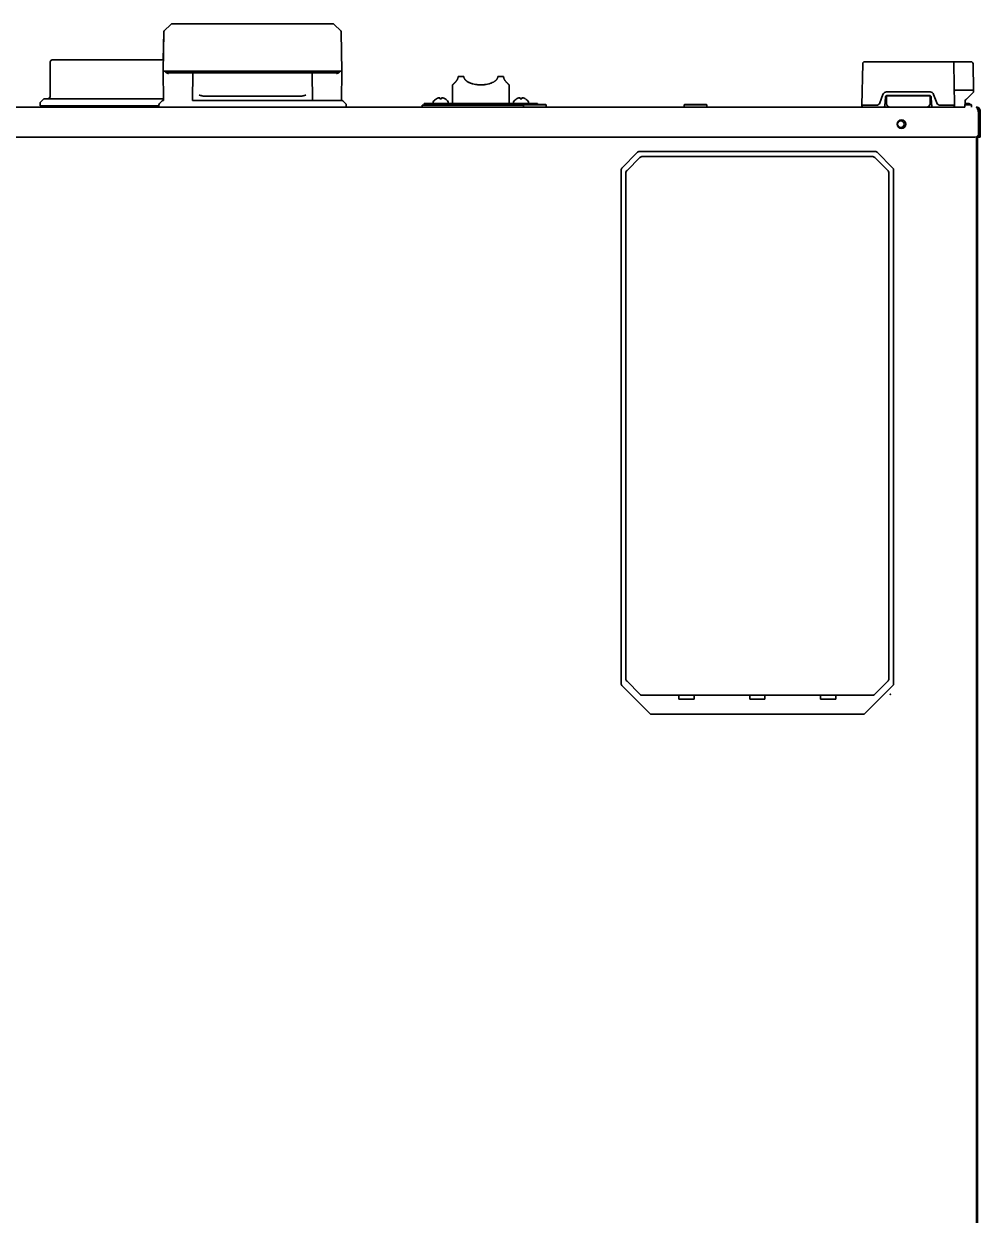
# Model space of a CAD drawing. Extents: x -760 to 4209, y 5795 to 10697.
# Drawn here: x -403 to 103, y 8587 to 9217 of the extents above; entities that cross this region are included whole.
import ezdxf

# ---------------------------------------------------------------- set-up
doc = ezdxf.new("R2010")
doc.units = 0
doc.header["$LTSCALE"] = 5
doc.layers.add('1', color=7, linetype='CONTINUOUS', true_color=0xffffff)
doc.layers.add('ORTHO$15', color=7, linetype='CONTINUOUS', true_color=0xffffff)

msp = doc.modelspace()

# ---------------------------------------------------------------- linework, layer by layer
at = {"layer": '1', "color": 7, "linetype": 'Continuous', "lineweight": 35}
for p, q in [((-328.62, 9212.59), (-328.98, 9192)), ((-328.88, 9197.9), (-328.62, 9212.59)), ((-328.32, 9213.29), (-324.84, 9216.72)), ((-324.84, 9216.72), (-328.32, 9213.29)), ((-324.14, 9217), (-281.68, 9217)), ((-281.68, 9217), (-239.23, 9217)), ((-238.53, 9216.72), (-235.04, 9213.29)), ((-234.74, 9212.59), (-234.38, 9192)), ((-388.63, 9178.9), (-388.63, 9196.9)), ((-388.63, 9178.9), (-388.63, 9196.9)), ((-382.54, 9197.9), (-387.63, 9197.9)), ((-382.54, 9197.9), (-387.63, 9197.9)), ((-372.56, 9197.9), (-382.54, 9197.9)), ((-372.56, 9197.9), (-382.54, 9197.9)), ((-369.55, 9197.9), (-372.56, 9197.9)), ((-369.55, 9197.9), (-372.56, 9197.9)), ((-328.88, 9197.9), (-369.55, 9197.9)), ((-328.88, 9197.9), (-369.55, 9197.9)), ((-234.38, 9192), (-328.98, 9192)), ((-328.98, 9192), (-328.71, 9176.5)), ((-326.16, 9191), (-237.2, 9191)), ((-313.18, 9191), (-313.44, 9176.5)), ((-250.18, 9191), (-249.92, 9176.5)), ((-234.38, 9192), (-234.65, 9176.5)), ((-171.69, 9189.23), (-172.96, 9189.23)), ((-172.96, 9189.23), (-171.69, 9189.23)), ((-169.96, 9189.23), (-169.96, 9189.23)), ((-169.96, 9189.23), (-169.96, 9189.23)), ((-151.96, 9189.23), (-151.96, 9189.23)), ((-151.96, 9189.23), (-151.96, 9189.23)), ((-148.96, 9189.23), (-150.24, 9189.23)), ((-150.24, 9189.23), (-148.96, 9189.23)), ((-175.96, 9184.73), (-175.96, 9174.9)), ((-145.96, 9174.9), (-145.96, 9184.73)), ((-393.96, 9173.6), (-393.96, 9174.99)), ((-393.96, 9173.6), (-393.96, 9174.99)), ((-393.96, 9173.6), (-393.21, 9173.6)), ((-393.96, 9173.6), (-393.21, 9173.6)), ((-393.67, 9175.69), (-392.26, 9177.11)), ((-393.67, 9175.69), (-392.26, 9177.11)), ((-393.21, 9173.6), (-331.18, 9173.6)), ((-393.21, 9173.6), (-331.18, 9173.6)), ((-391.55, 9177.4), (-344.46, 9177.4)), ((-391.55, 9177.4), (-344.46, 9177.4)), ((-344.46, 9177.4), (-328.73, 9177.4)), ((-344.46, 9177.4), (-328.73, 9177.4)), ((-331.18, 9174.09), (-331.18, 9172.9)), ((-331.18, 9174.09), (-331.18, 9172.9)), ((-329.47, 9176.21), (-330.89, 9174.79)), ((-329.47, 9176.21), (-330.89, 9174.79)), ((-313.44, 9176.5), (-249.92, 9176.5)), ((-255.71, 9178.75), (-307.65, 9178.75)), ((-255.71, 9178.75), (-307.65, 9178.75)), ((-296.07, 9176.5), (-249.92, 9176.5)), ((-281.68, 9176.5), (-234.6, 9176.5)), ((-281.68, 9176.5), (-234.6, 9176.5)), ((-233.89, 9176.21), (-232.47, 9174.79)), ((-233.89, 9176.21), (-232.47, 9174.79)), ((-232.18, 9174.09), (-232.18, 9172.9)), ((-232.18, 9174.09), (-232.18, 9172.9)), ((-191.96, 9173.9), (-191.96, 9172.9)), ((-191.96, 9173.9), (-138.46, 9173.9)), ((-190.96, 9174.9), (-190.96, 9173.9)), ((-190.96, 9174.9), (-130.96, 9174.9)), ((-186.18, 9175.5), (-186.18, 9175.3)), ((-184.48, 9177.35), (-184.48, 9177.38)), ((-179.88, 9177.38), (-179.88, 9177.35)), ((-178.18, 9175.3), (-178.18, 9175.5)), ((-143.75, 9175.5), (-143.75, 9175.3)), ((-142.05, 9177.35), (-142.05, 9177.38)), ((-137.45, 9177.38), (-137.45, 9177.35)), ((-135.75, 9175.3), (-135.75, 9175.5)), ((-130.96, 9174.4), (-130.96, 9174.9))]:
    msp.add_line(p, q, dxfattribs=at)
for centre, radius, start, end in [((-327.62, 9212.58), 1, 134.5, 179), ((-327.62, 9212.58), 1, 134.5, 179), ((-324.14, 9216), 1, 90, 134.5), ((-324.14, 9216), 1, 90, 134.5), ((-239.23, 9216), 1, 45.5, 90), ((-235.74, 9212.58), 1, 1, 45.5), ((-387.63, 9196.9), 1, 90, 180), ((-387.63, 9196.9), 1, 90, 180), ((-392.96, 9174.99), 1, 135, 180), ((-392.96, 9174.99), 1, 135, 180), ((-391.55, 9176.4), 1, 90, 135), ((-391.55, 9176.4), 1, 90, 135), ((-390.13, 9178.9), 1.5, 270, 0), ((-390.13, 9178.9), 1.5, 270, 0), ((-330.18, 9174.09), 1, 135, 180), ((-330.18, 9174.09), 1, 135, 180), ((-328.77, 9175.5), 1, 90, 135), ((-328.77, 9175.5), 1, 90, 135), ((-234.6, 9175.5), 1, 45, 90), ((-234.6, 9175.5), 1, 45, 90), ((-233.18, 9174.09), 1, 0, 45), ((-233.18, 9174.09), 1, 0, 45), ((-185.78, 9175.5), 0.4, 149.69882, 180), ((-185.78, 9175.3), 0.4, 180, 270), ((-181.98, 9173.28), 4.8, 121.58373, 149.69882), ((-182.18, 9173.6), 3.78, 90.00345, 97.60407), ((-182.18, 9173.6), 3.78, 82.39595, 89.99653), ((-182.38, 9173.28), 4.8, 30.30118, 58.41865), ((-178.58, 9175.3), 0.4, 270, 0), ((-178.58, 9175.5), 0.4, 0, 30.30118), ((-143.35, 9175.5), 0.4, 149.69882, 180), ((-143.35, 9175.3), 0.4, 180, 270), ((-139.55, 9173.28), 4.8, 121.58373, 149.69882), ((-139.75, 9173.6), 3.78, 90.00345, 97.60407), ((-139.75, 9173.6), 3.78, 82.39595, 89.99653), ((-139.95, 9173.28), 4.8, 30.30118, 58.41865), ((-136.15, 9175.3), 0.4, 270, 0), ((-136.15, 9175.5), 0.4, 0, 30.30118)]:
    msp.add_arc(centre, radius, start, end, dxfattribs=at)
for major_axis, start_param, end_param in [((-15, 0), 0.643501, 0.927295), ((-15, 0), 5.35589, 5.639684), ((14, 0), 2.269019, 2.44337), ((14, 0), 3.839815, 4.014167), ((-15, 0), 2.214297, 2.498092), ((-15, 0), 3.785094, 4.068888), ((14, 0), 5.410611, 5.584963), ((14, 0), 0.698222, 0.872574)]:
    msp.add_ellipse((-160.96, 9189.23), major_axis=major_axis, ratio=0.000037, start_param=start_param, end_param=end_param, dxfattribs=at)
for points, knots in [([(-327.89, 9191.98), (-327.89, 9191.98), (-327.89, 9191.97), (-327.88, 9191.95), (-327.87, 9191.94), (-327.86, 9191.92), (-327.85, 9191.91), (-327.84, 9191.89), (-327.83, 9191.88), (-327.82, 9191.86), (-327.81, 9191.85), (-327.8, 9191.83), (-327.79, 9191.82), (-327.78, 9191.8), (-327.77, 9191.79), (-327.76, 9191.78), (-327.75, 9191.76), (-327.74, 9191.75), (-327.73, 9191.73), (-327.72, 9191.72), (-327.7, 9191.71), (-327.69, 9191.69), (-327.68, 9191.68), (-327.67, 9191.67), (-327.66, 9191.66), (-327.65, 9191.64), (-327.63, 9191.63), (-327.62, 9191.62), (-327.61, 9191.61), (-327.6, 9191.59), (-327.59, 9191.58), (-327.57, 9191.57), (-327.56, 9191.56), (-327.55, 9191.55), (-327.54, 9191.54), (-327.53, 9191.53), (-327.51, 9191.52), (-327.5, 9191.51), (-327.49, 9191.49), (-327.48, 9191.48), (-327.46, 9191.47), (-327.45, 9191.46), (-327.44, 9191.45), (-327.43, 9191.44), (-327.41, 9191.43), (-327.4, 9191.43), (-327.39, 9191.42), (-327.38, 9191.41), (-327.36, 9191.4), (-327.35, 9191.39), (-327.34, 9191.38), (-327.33, 9191.37), (-327.31, 9191.36), (-327.3, 9191.36), (-327.29, 9191.35), (-327.28, 9191.34), (-327.26, 9191.33), (-327.25, 9191.32), (-327.24, 9191.32), (-327.23, 9191.31), (-327.22, 9191.3), (-327.2, 9191.3), (-327.19, 9191.29), (-327.18, 9191.28), (-327.17, 9191.27), (-327.16, 9191.27), (-327.15, 9191.26), (-327.13, 9191.25), (-327.1, 9191.24), (-327.06, 9191.22), (-327.02, 9191.2), (-326.99, 9191.18), (-326.95, 9191.17), (-326.91, 9191.15), (-326.87, 9191.14), (-326.84, 9191.12), (-326.8, 9191.11), (-326.76, 9191.1), (-326.72, 9191.09), (-326.69, 9191.07), (-326.65, 9191.06), (-326.61, 9191.06), (-326.57, 9191.05), (-326.53, 9191.04), (-326.5, 9191.03), (-326.46, 9191.03), (-326.42, 9191.02), (-326.38, 9191.02), (-326.35, 9191.01), (-326.31, 9191.01), (-326.27, 9191.01), (-326.24, 9191), (-326.2, 9191), (-326.17, 9191), (-326.16, 9191)], [0, 0, 0, 0, 0.011672, 0.023259, 0.03476, 0.046176, 0.057505, 0.068749, 0.079908, 0.09098, 0.101967, 0.112867, 0.123682, 0.134411, 0.145054, 0.155611, 0.166082, 0.176467, 0.186766, 0.196979, 0.207106, 0.217146, 0.227101, 0.23697, 0.246752, 0.256449, 0.266059, 0.275583, 0.285021, 0.294373, 0.303639, 0.312819, 0.321912, 0.33092, 0.339841, 0.348677, 0.357426, 0.36609, 0.374667, 0.383158, 0.391564, 0.399883, 0.408116, 0.416264, 0.424325, 0.4323, 0.44019, 0.447994, 0.455712, 0.463344, 0.47089, 0.478351, 0.485726, 0.493015, 0.500218, 0.507336, 0.514368, 0.521315, 0.528176, 0.534951, 0.541641, 0.548246, 0.554765, 0.561199, 0.567547, 0.573811, 0.579988, 0.586081, 0.604999, 0.623671, 0.642098, 0.660281, 0.67822, 0.695916, 0.713369, 0.73058, 0.74755, 0.76428, 0.780769, 0.79702, 0.813033, 0.828809, 0.844349, 0.859653, 0.874723, 0.88956, 0.904165, 0.918538, 0.932682, 0.946598, 0.960286, 0.973748, 0.986986, 1, 1, 1, 1]), ([(-326.03, 9190.76), (-326.04, 9190.76), (-326.05, 9190.76), (-326.07, 9190.76), (-326.09, 9190.76), (-326.11, 9190.76), (-326.13, 9190.76), (-326.16, 9190.76), (-326.18, 9190.76), (-326.2, 9190.77), (-326.22, 9190.77), (-326.24, 9190.77), (-326.26, 9190.77), (-326.28, 9190.77), (-326.3, 9190.78), (-326.32, 9190.78), (-326.34, 9190.78), (-326.36, 9190.79), (-326.38, 9190.79), (-326.4, 9190.79), (-326.42, 9190.8), (-326.44, 9190.8), (-326.46, 9190.81), (-326.48, 9190.81), (-326.49, 9190.82), (-326.51, 9190.82), (-326.53, 9190.83), (-326.55, 9190.83), (-326.57, 9190.84), (-326.59, 9190.84), (-326.65, 9190.86), (-326.74, 9190.89), (-326.86, 9190.94), (-326.98, 9191), (-327.06, 9191.05), (-327.12, 9191.09), (-327.15, 9191.1), (-327.17, 9191.12), (-327.2, 9191.14), (-327.22, 9191.16), (-327.25, 9191.18), (-327.28, 9191.2), (-327.3, 9191.22), (-327.33, 9191.24), (-327.35, 9191.26), (-327.38, 9191.28), (-327.4, 9191.3), (-327.43, 9191.33), (-327.45, 9191.35), (-327.48, 9191.37), (-327.5, 9191.4), (-327.53, 9191.42), (-327.55, 9191.45), (-327.58, 9191.48), (-327.6, 9191.5), (-327.62, 9191.53), (-327.65, 9191.56), (-327.67, 9191.59), (-327.69, 9191.62), (-327.71, 9191.65), (-327.73, 9191.68), (-327.75, 9191.71), (-327.77, 9191.74), (-327.79, 9191.78), (-327.81, 9191.81), (-327.83, 9191.84), (-327.85, 9191.88), (-327.86, 9191.91), (-327.88, 9191.95), (-327.89, 9191.97), (-327.89, 9191.98)], [0, 0, 0, 0, 0.006738, 0.013499, 0.020284, 0.027094, 0.03393, 0.04079, 0.047677, 0.05459, 0.061531, 0.068498, 0.075494, 0.082518, 0.08957, 0.096652, 0.103764, 0.110905, 0.118077, 0.12528, 0.132513, 0.139779, 0.147077, 0.154407, 0.16177, 0.169166, 0.176596, 0.184059, 0.191558, 0.19909, 0.206658, 0.25457, 0.305165, 0.358509, 0.414657, 0.427165, 0.439917, 0.452914, 0.466157, 0.479645, 0.49338, 0.50736, 0.521588, 0.536063, 0.550786, 0.565756, 0.580975, 0.596442, 0.612158, 0.628123, 0.644336, 0.6608, 0.677513, 0.694475, 0.711688, 0.729151, 0.746865, 0.764829, 0.783044, 0.80151, 0.820226, 0.839195, 0.858414, 0.877885, 0.897608, 0.917582, 0.937808, 0.958287, 0.979017, 1, 1, 1, 1]), ([(-237.33, 9190.76), (-237.32, 9190.76), (-237.31, 9190.76), (-237.29, 9190.76), (-237.27, 9190.76), (-237.25, 9190.76), (-237.23, 9190.76), (-237.21, 9190.76), (-237.19, 9190.76), (-237.17, 9190.77), (-237.15, 9190.77), (-237.13, 9190.77), (-237.11, 9190.77), (-237.09, 9190.77), (-237.07, 9190.78), (-237.05, 9190.78), (-237.03, 9190.78), (-237.01, 9190.79), (-236.99, 9190.79), (-236.97, 9190.79), (-236.95, 9190.8), (-236.93, 9190.8), (-236.91, 9190.81), (-236.89, 9190.81), (-236.87, 9190.82), (-236.85, 9190.82), (-236.83, 9190.83), (-236.81, 9190.83), (-236.79, 9190.84), (-236.77, 9190.84), (-236.71, 9190.86), (-236.63, 9190.89), (-236.5, 9190.94), (-236.38, 9191), (-236.3, 9191.05), (-236.24, 9191.09), (-236.22, 9191.1), (-236.19, 9191.12), (-236.16, 9191.14), (-236.14, 9191.16), (-236.11, 9191.18), (-236.09, 9191.2), (-236.06, 9191.22), (-236.03, 9191.24), (-236.01, 9191.26), (-235.98, 9191.28), (-235.96, 9191.3), (-235.93, 9191.33), (-235.91, 9191.35), (-235.88, 9191.37), (-235.86, 9191.4), (-235.83, 9191.42), (-235.81, 9191.45), (-235.78, 9191.48), (-235.76, 9191.5), (-235.74, 9191.53), (-235.71, 9191.56), (-235.69, 9191.59), (-235.67, 9191.62), (-235.65, 9191.65), (-235.63, 9191.68), (-235.61, 9191.71), (-235.59, 9191.74), (-235.57, 9191.78), (-235.55, 9191.81), (-235.53, 9191.84), (-235.51, 9191.88), (-235.5, 9191.91), (-235.48, 9191.95), (-235.47, 9191.97), (-235.47, 9191.98)], [0, 0, 0, 0, 0.006738, 0.013499, 0.020284, 0.027094, 0.03393, 0.04079, 0.047677, 0.05459, 0.061531, 0.068498, 0.075494, 0.082518, 0.08957, 0.096652, 0.103764, 0.110905, 0.118077, 0.12528, 0.132513, 0.139779, 0.147077, 0.154407, 0.16177, 0.169166, 0.176596, 0.184059, 0.191558, 0.19909, 0.206658, 0.25457, 0.305165, 0.358509, 0.414657, 0.427165, 0.439917, 0.452914, 0.466157, 0.479645, 0.49338, 0.50736, 0.521588, 0.536063, 0.550786, 0.565756, 0.580975, 0.596442, 0.612158, 0.628123, 0.644336, 0.6608, 0.677513, 0.694475, 0.711688, 0.729151, 0.746865, 0.764829, 0.783044, 0.80151, 0.820226, 0.839195, 0.858414, 0.877885, 0.897608, 0.917582, 0.937808, 0.958287, 0.979017, 1, 1, 1, 1]), ([(-235.47, 9191.98), (-235.47, 9191.98), (-235.48, 9191.97), (-235.48, 9191.95), (-235.49, 9191.94), (-235.5, 9191.92), (-235.51, 9191.91), (-235.52, 9191.89), (-235.53, 9191.88), (-235.54, 9191.86), (-235.55, 9191.85), (-235.56, 9191.83), (-235.57, 9191.82), (-235.58, 9191.8), (-235.59, 9191.79), (-235.6, 9191.78), (-235.61, 9191.76), (-235.62, 9191.75), (-235.63, 9191.73), (-235.65, 9191.72), (-235.66, 9191.71), (-235.67, 9191.69), (-235.68, 9191.68), (-235.69, 9191.67), (-235.7, 9191.66), (-235.71, 9191.64), (-235.73, 9191.63), (-235.74, 9191.62), (-235.75, 9191.61), (-235.76, 9191.59), (-235.77, 9191.58), (-235.79, 9191.57), (-235.8, 9191.56), (-235.81, 9191.55), (-235.82, 9191.54), (-235.84, 9191.53), (-235.85, 9191.52), (-235.86, 9191.51), (-235.87, 9191.49), (-235.89, 9191.48), (-235.9, 9191.47), (-235.91, 9191.46), (-235.92, 9191.45), (-235.94, 9191.44), (-235.95, 9191.43), (-235.96, 9191.43), (-235.97, 9191.42), (-235.99, 9191.41), (-236, 9191.4), (-236.01, 9191.39), (-236.02, 9191.38), (-236.04, 9191.37), (-236.05, 9191.36), (-236.06, 9191.36), (-236.07, 9191.35), (-236.08, 9191.34), (-236.1, 9191.33), (-236.11, 9191.32), (-236.12, 9191.32), (-236.13, 9191.31), (-236.15, 9191.3), (-236.16, 9191.3), (-236.17, 9191.29), (-236.18, 9191.28), (-236.19, 9191.27), (-236.2, 9191.27), (-236.22, 9191.26), (-236.24, 9191.25), (-236.26, 9191.24), (-236.3, 9191.22), (-236.34, 9191.2), (-236.37, 9191.18), (-236.41, 9191.17), (-236.45, 9191.15), (-236.49, 9191.14), (-236.52, 9191.12), (-236.56, 9191.11), (-236.6, 9191.1), (-236.64, 9191.09), (-236.68, 9191.07), (-236.71, 9191.06), (-236.75, 9191.06), (-236.79, 9191.05), (-236.83, 9191.04), (-236.87, 9191.03), (-236.9, 9191.03), (-236.94, 9191.02), (-236.98, 9191.02), (-237.02, 9191.01), (-237.05, 9191.01), (-237.09, 9191.01), (-237.13, 9191), (-237.16, 9191), (-237.19, 9191), (-237.2, 9191)], [0, 0, 0, 0, 0.011672, 0.023259, 0.03476, 0.046176, 0.057505, 0.068749, 0.079908, 0.09098, 0.101967, 0.112867, 0.123682, 0.134411, 0.145054, 0.155611, 0.166082, 0.176467, 0.186766, 0.196979, 0.207106, 0.217146, 0.227101, 0.23697, 0.246752, 0.256449, 0.266059, 0.275583, 0.285021, 0.294373, 0.303639, 0.312819, 0.321912, 0.33092, 0.339841, 0.348677, 0.357426, 0.36609, 0.374667, 0.383158, 0.391564, 0.399883, 0.408116, 0.416264, 0.424325, 0.4323, 0.44019, 0.447994, 0.455712, 0.463344, 0.47089, 0.478351, 0.485726, 0.493015, 0.500218, 0.507336, 0.514368, 0.521315, 0.528176, 0.534951, 0.541641, 0.548246, 0.554765, 0.561199, 0.567547, 0.573811, 0.579988, 0.586081, 0.604999, 0.623671, 0.642098, 0.660281, 0.67822, 0.695916, 0.713369, 0.73058, 0.74755, 0.76428, 0.780769, 0.79702, 0.813033, 0.828809, 0.844349, 0.859653, 0.874723, 0.88956, 0.904165, 0.918538, 0.932682, 0.946598, 0.960286, 0.973748, 0.986986, 1, 1, 1, 1]), ([(-172.96, 9189.23), (-172.96, 9189.17), (-172.97, 9189.11), (-172.97, 9188.99), (-172.98, 9188.93), (-173, 9188.75), (-173.02, 9188.64), (-173.07, 9188.41), (-173.1, 9188.31), (-173.17, 9188.1), (-173.21, 9188), (-173.27, 9187.86), (-173.29, 9187.81), (-173.34, 9187.72), (-173.36, 9187.67), (-173.43, 9187.54), (-173.47, 9187.46), (-173.57, 9187.29), (-173.62, 9187.22), (-173.72, 9187.07), (-173.77, 9186.99), (-173.84, 9186.89), (-173.87, 9186.86), (-173.92, 9186.79), (-173.94, 9186.76), (-174.02, 9186.66), (-174.07, 9186.6), (-174.21, 9186.41), (-174.31, 9186.3), (-174.5, 9186.09), (-174.59, 9186), (-174.77, 9185.81), (-174.85, 9185.73), (-174.98, 9185.61), (-175.02, 9185.57), (-175.09, 9185.5), (-175.13, 9185.46), (-175.24, 9185.36), (-175.31, 9185.3), (-175.5, 9185.12), (-175.61, 9185.03), (-175.74, 9184.92), (-175.78, 9184.88), (-175.83, 9184.84), (-175.85, 9184.82), (-175.87, 9184.8), (-175.88, 9184.79), (-175.89, 9184.79), (-175.92, 9184.77), (-175.94, 9184.75), (-175.96, 9184.73), (-175.96, 9184.73), (-175.96, 9184.73)], [0, 0, 0, 0, 0.015631, 0.015631, 0.031262, 0.031262, 0.062524, 0.062524, 0.093785, 0.093785, 0.125047, 0.125047, 0.140678, 0.140678, 0.156309, 0.156309, 0.187571, 0.187571, 0.218832, 0.218832, 0.250094, 0.250094, 0.265725, 0.265725, 0.281356, 0.281356, 0.312618, 0.312618, 0.375141, 0.375141, 0.437665, 0.437665, 0.500188, 0.500188, 0.53145, 0.53145, 0.562712, 0.562712, 0.625235, 0.625235, 0.750283, 0.750283, 0.812806, 0.812806, 0.844068, 0.859699, 0.859699, 0.87533, 0.87533, 0.937853, 0.937853, 1, 1, 1, 1]), ([(-151.96, 9189.23), (-151.96, 9189.17), (-151.97, 9189.11), (-151.98, 9188.99), (-151.98, 9188.93), (-152.01, 9188.75), (-152.04, 9188.64), (-152.11, 9188.41), (-152.15, 9188.31), (-152.25, 9188.1), (-152.3, 9188), (-152.38, 9187.88), (-152.39, 9187.86), (-152.42, 9187.81), (-152.44, 9187.79), (-152.48, 9187.72), (-152.52, 9187.67), (-152.62, 9187.54), (-152.69, 9187.45), (-152.83, 9187.29), (-152.91, 9187.22), (-153.07, 9187.07), (-153.15, 9186.99), (-153.27, 9186.89), (-153.31, 9186.85), (-153.4, 9186.79), (-153.44, 9186.75), (-153.57, 9186.66), (-153.66, 9186.59), (-153.84, 9186.47), (-153.93, 9186.42), (-154.12, 9186.3), (-154.21, 9186.25), (-154.69, 9185.99), (-155.09, 9185.81), (-155.61, 9185.61), (-155.71, 9185.57), (-155.93, 9185.5), (-156.25, 9185.39), (-156.58, 9185.3), (-157.24, 9185.12), (-157.69, 9185.03), (-158.27, 9184.93), (-158.44, 9184.91), (-158.61, 9184.88), (-158.73, 9184.87), (-158.79, 9184.86), (-159.08, 9184.82), (-159.32, 9184.8), (-160.02, 9184.74), (-160.49, 9184.73), (-161.44, 9184.73), (-161.91, 9184.75), (-162.5, 9184.79), (-162.62, 9184.8), (-162.85, 9184.83), (-163.21, 9184.87), (-163.55, 9184.91), (-164.24, 9185.03), (-164.69, 9185.12), (-165.35, 9185.29), (-165.56, 9185.36), (-165.89, 9185.46), (-165.99, 9185.49), (-166.21, 9185.57), (-166.31, 9185.61), (-166.63, 9185.73), (-166.83, 9185.81), (-167.23, 9185.99), (-167.43, 9186.09), (-167.81, 9186.3), (-167.99, 9186.41), (-168.26, 9186.59), (-168.35, 9186.66), (-168.53, 9186.79), (-168.61, 9186.85), (-168.78, 9186.99), (-168.86, 9187.07), (-169.02, 9187.22), (-169.09, 9187.29), (-169.2, 9187.42), (-169.24, 9187.46), (-169.31, 9187.54), (-169.34, 9187.59), (-169.44, 9187.72), (-169.51, 9187.81), (-169.62, 9188), (-169.68, 9188.1), (-169.74, 9188.23), (-169.75, 9188.25), (-169.77, 9188.31), (-169.78, 9188.33), (-169.82, 9188.41), (-169.84, 9188.47), (-169.89, 9188.64), (-169.92, 9188.75), (-169.94, 9188.9), (-169.94, 9188.93), (-169.95, 9188.99), (-169.95, 9189.02), (-169.96, 9189.11), (-169.96, 9189.17), (-169.96, 9189.23)], [0, 0, 0, 0, 0.007812, 0.007812, 0.015625, 0.015625, 0.03125, 0.03125, 0.046875, 0.046875, 0.0625, 0.0625, 0.066406, 0.066406, 0.070313, 0.070313, 0.078125, 0.078125, 0.09375, 0.09375, 0.109375, 0.109375, 0.125, 0.125, 0.132813, 0.132813, 0.140625, 0.140625, 0.15625, 0.15625, 0.171875, 0.171875, 0.1875, 0.1875, 0.25, 0.25, 0.265625, 0.265625, 0.28125, 0.3125, 0.3125, 0.375, 0.375, 0.390625, 0.398438, 0.398438, 0.40625, 0.40625, 0.4375, 0.4375, 0.5, 0.5, 0.5625, 0.5625, 0.578125, 0.578125, 0.59375, 0.625, 0.625, 0.6875, 0.6875, 0.71875, 0.71875, 0.734375, 0.734375, 0.75, 0.75, 0.78125, 0.78125, 0.8125, 0.8125, 0.84375, 0.84375, 0.859375, 0.859375, 0.875, 0.875, 0.890625, 0.890625, 0.90625, 0.90625, 0.914062, 0.914062, 0.921875, 0.921875, 0.9375, 0.9375, 0.953125, 0.953125, 0.957031, 0.957031, 0.960937, 0.960937, 0.96875, 0.96875, 0.984375, 0.984375, 0.988281, 0.988281, 0.992187, 0.992187, 1, 1, 1, 1]), ([(-145.96, 9184.73), (-145.96, 9184.73), (-145.96, 9184.73), (-145.96, 9184.73), (-145.97, 9184.73), (-145.99, 9184.75), (-146.01, 9184.77), (-146.08, 9184.82), (-146.14, 9184.88), (-146.25, 9184.97), (-146.29, 9185), (-146.33, 9185.04), (-146.35, 9185.06), (-146.37, 9185.07), (-146.43, 9185.13), (-146.49, 9185.18), (-146.62, 9185.3), (-146.69, 9185.36), (-146.83, 9185.5), (-146.91, 9185.57), (-147.07, 9185.73), (-147.16, 9185.81), (-147.33, 9185.99), (-147.42, 9186.09), (-147.54, 9186.22), (-147.57, 9186.25), (-147.62, 9186.3), (-147.64, 9186.33), (-147.71, 9186.42), (-147.76, 9186.47), (-147.91, 9186.66), (-148.01, 9186.79), (-148.14, 9186.96), (-148.16, 9187), (-148.21, 9187.07), (-148.24, 9187.1), (-148.31, 9187.22), (-148.36, 9187.3), (-148.45, 9187.46), (-148.5, 9187.54), (-148.59, 9187.72), (-148.63, 9187.81), (-148.68, 9187.93), (-148.7, 9187.95), (-148.72, 9188), (-148.74, 9188.07), (-148.77, 9188.15), (-148.82, 9188.31), (-148.86, 9188.41), (-148.89, 9188.55), (-148.89, 9188.58), (-148.91, 9188.64), (-148.91, 9188.67), (-148.93, 9188.75), (-148.93, 9188.81), (-148.96, 9188.99), (-148.96, 9189.11), (-148.96, 9189.23)], [0, 0, 0, 0, 0.000718, 0.000718, 0.063173, 0.063173, 0.125628, 0.125628, 0.250539, 0.250539, 0.281766, 0.29738, 0.29738, 0.312994, 0.312994, 0.375449, 0.375449, 0.437904, 0.437904, 0.500359, 0.500359, 0.562814, 0.562814, 0.625269, 0.625269, 0.640883, 0.640883, 0.656497, 0.656497, 0.687724, 0.687724, 0.75018, 0.75018, 0.765793, 0.765793, 0.781407, 0.781407, 0.812635, 0.812635, 0.843862, 0.843862, 0.87509, 0.87509, 0.882897, 0.882897, 0.890704, 0.906317, 0.906317, 0.937545, 0.937545, 0.945352, 0.945352, 0.953159, 0.953159, 0.968772, 0.968772, 1, 1, 1, 1]), ([(-309.94, 9179.28), (-309.94, 9179.28), (-309.93, 9179.28), (-309.91, 9179.28), (-309.89, 9179.27), (-309.84, 9179.26), (-309.79, 9179.25), (-309.7, 9179.23), (-309.64, 9179.22), (-309.46, 9179.18), (-309.34, 9179.16), (-309.17, 9179.12), (-309.12, 9179.11), (-309.03, 9179.09), (-309, 9179.08), (-308.95, 9179.07), (-308.92, 9179.06), (-308.79, 9179.03), (-308.58, 9178.99), (-308.4, 9178.94), (-308.29, 9178.92), (-308.27, 9178.91), (-308.22, 9178.9), (-308.2, 9178.89), (-308.14, 9178.88), (-308.1, 9178.87), (-307.99, 9178.84), (-307.92, 9178.82), (-307.79, 9178.79), (-307.74, 9178.77), (-307.69, 9178.76)], [0, 0, 0, 0, 0.007812, 0.007812, 0.015625, 0.03125, 0.0625, 0.0625, 0.125, 0.125, 0.25, 0.25, 0.3125, 0.3125, 0.34375, 0.34375, 0.375, 0.375, 0.5, 0.625, 0.625, 0.65625, 0.65625, 0.6875, 0.6875, 0.75, 0.75, 0.875, 0.875, 1, 1, 1, 1]), ([(-309.94, 9179.28), (-309.94, 9179.28), (-309.93, 9179.28), (-309.91, 9179.28), (-309.89, 9179.27), (-309.84, 9179.26), (-309.79, 9179.25), (-309.7, 9179.23), (-309.64, 9179.22), (-309.46, 9179.18), (-309.34, 9179.16), (-309.17, 9179.12), (-309.12, 9179.11), (-309.03, 9179.09), (-309, 9179.08), (-308.95, 9179.07), (-308.92, 9179.06), (-308.79, 9179.03), (-308.58, 9178.99), (-308.4, 9178.94), (-308.29, 9178.92), (-308.27, 9178.91), (-308.22, 9178.9), (-308.2, 9178.89), (-308.14, 9178.88), (-308.1, 9178.87), (-307.99, 9178.84), (-307.92, 9178.82), (-307.79, 9178.79), (-307.74, 9178.77), (-307.69, 9178.76)], [0, 0, 0, 0, 0.007812, 0.007812, 0.015625, 0.03125, 0.0625, 0.0625, 0.125, 0.125, 0.25, 0.25, 0.3125, 0.3125, 0.34375, 0.34375, 0.375, 0.375, 0.5, 0.625, 0.625, 0.65625, 0.65625, 0.6875, 0.6875, 0.75, 0.75, 0.875, 0.875, 1, 1, 1, 1]), ([(-253.42, 9179.28), (-253.42, 9179.28), (-253.43, 9179.28), (-253.45, 9179.28), (-253.47, 9179.27), (-253.52, 9179.26), (-253.57, 9179.25), (-253.66, 9179.23), (-253.72, 9179.22), (-253.9, 9179.18), (-254.02, 9179.16), (-254.19, 9179.12), (-254.25, 9179.11), (-254.33, 9179.09), (-254.36, 9179.08), (-254.41, 9179.07), (-254.44, 9179.06), (-254.57, 9179.03), (-254.78, 9178.99), (-254.96, 9178.94), (-255.07, 9178.92), (-255.1, 9178.91), (-255.14, 9178.9), (-255.16, 9178.89), (-255.22, 9178.88), (-255.26, 9178.87), (-255.37, 9178.84), (-255.44, 9178.82), (-255.57, 9178.79), (-255.62, 9178.77), (-255.67, 9178.76)], [0, 0, 0, 0, 0.007812, 0.007812, 0.015625, 0.03125, 0.0625, 0.0625, 0.125, 0.125, 0.25, 0.25, 0.3125, 0.3125, 0.34375, 0.34375, 0.375, 0.375, 0.5, 0.625, 0.625, 0.65625, 0.65625, 0.6875, 0.6875, 0.75, 0.75, 0.875, 0.875, 1, 1, 1, 1]), ([(-253.42, 9179.28), (-253.42, 9179.28), (-253.43, 9179.28), (-253.45, 9179.28), (-253.47, 9179.27), (-253.52, 9179.26), (-253.57, 9179.25), (-253.66, 9179.23), (-253.72, 9179.22), (-253.9, 9179.18), (-254.02, 9179.16), (-254.19, 9179.12), (-254.25, 9179.11), (-254.33, 9179.09), (-254.36, 9179.08), (-254.41, 9179.07), (-254.44, 9179.06), (-254.57, 9179.03), (-254.78, 9178.99), (-254.96, 9178.94), (-255.07, 9178.92), (-255.1, 9178.91), (-255.14, 9178.9), (-255.16, 9178.89), (-255.22, 9178.88), (-255.26, 9178.87), (-255.37, 9178.84), (-255.44, 9178.82), (-255.57, 9178.79), (-255.62, 9178.77), (-255.67, 9178.76)], [0, 0, 0, 0, 0.007812, 0.007812, 0.015625, 0.03125, 0.0625, 0.0625, 0.125, 0.125, 0.25, 0.25, 0.3125, 0.3125, 0.34375, 0.34375, 0.375, 0.375, 0.5, 0.625, 0.625, 0.65625, 0.65625, 0.6875, 0.6875, 0.75, 0.75, 0.875, 0.875, 1, 1, 1, 1]), ([(-182.68, 9177.35), (-182.68, 9177.47), (-182.68, 9177.58), (-182.68, 9177.72), (-182.68, 9177.76), (-182.68, 9177.83), (-182.68, 9177.87), (-182.68, 9177.9)], [0, 0, 0, 0, 0.5, 0.5, 0.75, 0.75, 1, 1, 1, 1]), ([(-179.88, 9177.35), (-180.09, 9177.47), (-180.3, 9177.58), (-180.62, 9177.72), (-180.73, 9177.76), (-180.95, 9177.83), (-181.07, 9177.87), (-181.18, 9177.9)], [0, 0, 0, 0, 0.5, 0.5, 0.75, 0.75, 1, 1, 1, 1]), ([(-140.25, 9177.35), (-140.25, 9177.47), (-140.25, 9177.58), (-140.25, 9177.72), (-140.25, 9177.76), (-140.25, 9177.83), (-140.25, 9177.87), (-140.25, 9177.9)], [0, 0, 0, 0, 0.5, 0.5, 0.75, 0.75, 1, 1, 1, 1]), ([(-137.45, 9177.35), (-137.65, 9177.47), (-137.86, 9177.58), (-138.18, 9177.72), (-138.29, 9177.76), (-138.52, 9177.83), (-138.63, 9177.87), (-138.75, 9177.9)], [0, 0, 0, 0, 0.5, 0.5, 0.75, 0.75, 1, 1, 1, 1])]:
    msp.add_open_spline(points, degree=3, knots=knots, dxfattribs=at)
for points in [[(-307.69, 9178.76), (-307.68, 9178.76), (-307.66, 9178.75), (-307.65, 9178.75)], [(-307.69, 9178.76), (-307.68, 9178.76), (-307.66, 9178.75), (-307.65, 9178.75)], [(-255.67, 9178.76), (-255.69, 9178.76), (-255.7, 9178.75), (-255.71, 9178.75)], [(-255.67, 9178.76), (-255.69, 9178.76), (-255.7, 9178.75), (-255.71, 9178.75)], [(-183.18, 9177.9), (-183.24, 9177.88), (-183.34, 9177.85), (-183.51, 9177.8), (-183.67, 9177.75), (-183.82, 9177.69), (-183.97, 9177.62), (-184.13, 9177.54), (-184.3, 9177.46), (-184.42, 9177.39), (-184.48, 9177.35)], [(-182.68, 9177.9), (-182.71, 9177.9), (-182.75, 9177.91), (-182.83, 9177.91), (-182.9, 9177.91), (-182.97, 9177.91), (-183.04, 9177.91), (-183.11, 9177.91), (-183.16, 9177.9), (-183.18, 9177.9)], [(-181.18, 9177.9), (-181.21, 9177.9), (-181.26, 9177.91), (-181.33, 9177.91), (-181.41, 9177.91), (-181.48, 9177.91), (-181.54, 9177.91), (-181.61, 9177.91), (-181.66, 9177.9), (-181.68, 9177.9)], [(-181.68, 9177.9), (-181.68, 9177.88), (-181.68, 9177.85), (-181.68, 9177.8), (-181.68, 9177.75), (-181.68, 9177.69), (-181.68, 9177.62), (-181.68, 9177.54), (-181.68, 9177.46), (-181.68, 9177.39), (-181.68, 9177.35)], [(-140.75, 9177.9), (-140.8, 9177.88), (-140.91, 9177.85), (-141.07, 9177.8), (-141.23, 9177.75), (-141.39, 9177.69), (-141.54, 9177.62), (-141.69, 9177.54), (-141.86, 9177.46), (-141.98, 9177.39), (-142.05, 9177.35)], [(-140.25, 9177.9), (-140.27, 9177.9), (-140.32, 9177.91), (-140.39, 9177.91), (-140.46, 9177.91), (-140.53, 9177.91), (-140.6, 9177.91), (-140.68, 9177.91), (-140.72, 9177.9), (-140.75, 9177.9)], [(-138.75, 9177.9), (-138.77, 9177.9), (-138.82, 9177.91), (-138.9, 9177.91), (-138.97, 9177.91), (-139.04, 9177.91), (-139.11, 9177.91), (-139.18, 9177.91), (-139.22, 9177.9), (-139.25, 9177.9)], [(-139.25, 9177.9), (-139.25, 9177.88), (-139.25, 9177.85), (-139.25, 9177.8), (-139.25, 9177.75), (-139.25, 9177.69), (-139.25, 9177.62), (-139.25, 9177.54), (-139.25, 9177.46), (-139.25, 9177.39), (-139.25, 9177.35)]]:
    msp.add_open_spline(points, degree=3, dxfattribs=at)
at = {"layer": 'ORTHO$15', "color": 7, "linetype": 'Continuous', "lineweight": 35, "extrusion": (0, 1, 0)}
for p, q in [((40.54, 9173.9), (40.92, 9195.92)), ((41.92, 9196.9), (47.54, 9196.9)), ((47.54, 9196.9), (48.15, 9196.9)), ((50.09, 9196.9), (51.72, 9196.9)), ((53.54, 9196.9), (76.53, 9196.9)), ((78.35, 9196.9), (79.98, 9196.9)), ((81.92, 9196.9), (82.54, 9196.9)), ((82.54, 9196.9), (88.15, 9196.9)), ((88.15, 9196.9), (96.6, 9196.9)), ((89.15, 9195.92), (89.54, 9173.9)), ((96.6, 9196.9), (98.29, 9196.9)), ((99.29, 9195.92), (99.54, 9181.9)), ((51.66, 9179.7), (50.02, 9175.22)), ((76.53, 9181.02), (53.54, 9181.02)), ((80.05, 9175.22), (78.41, 9179.7)), ((97.48, 9181.9), (90.21, 9181.9)), ((95.83, 9177.19), (99.3, 9180.67)), ((99.54, 9181.9), (97.48, 9181.9)), ((99.54, 9181.9), (99.52, 9181.19)), ((-138.21, 9174.4), (-138.46, 9174.15)), ((-138.46, 9174.15), (-138.46, 9172.9)), ((-126.46, 9174.15), (-138.46, 9174.15)), ((-126.71, 9174.4), (-138.21, 9174.4)), ((-126.46, 9174.15), (-126.71, 9174.4)), ((-126.46, 9172.9), (-126.46, 9174.15)), ((-53.21, 9174.4), (-53.46, 9174.15)), ((-41.46, 9174.15), (-53.46, 9174.15)), ((-53.46, 9174.15), (-53.46, 9172.9)), ((-41.71, 9174.4), (-53.21, 9174.4)), ((-41.46, 9174.15), (-41.71, 9174.4)), ((-41.46, 9172.9), (-41.46, 9174.15)), ((40.54, 9173.64), (40.54, 9173.9)), ((47.54, 9173.9), (40.54, 9173.9)), ((48.15, 9173.9), (47.54, 9173.9)), ((52.81, 9175.9), (53.54, 9175.9)), ((53.54, 9178.9), (53.54, 9179.05)), ((53.54, 9178.9), (54.04, 9178.9)), ((53.54, 9178.46), (53.54, 9178.9)), ((53.54, 9177.68), (53.54, 9178.46)), ((53.54, 9174.9), (53.54, 9177.68)), ((76.1, 9179.15), (53.97, 9179.15)), ((76.04, 9178.9), (54.04, 9178.9)), ((76.54, 9178.9), (76.04, 9178.9)), ((76.54, 9178.9), (76.54, 9179.04)), ((76.54, 9178.9), (76.54, 9178.46)), ((76.54, 9178.46), (76.54, 9177.68)), ((76.54, 9177.68), (76.54, 9174.9)), ((76.54, 9175.9), (77.26, 9175.9)), ((82.54, 9173.9), (81.92, 9173.9)), ((89.54, 9173.9), (82.54, 9173.9)), ((89.54, 9173.9), (89.53, 9173.69)), ((95.02, 9176.16), (94.97, 9172.9)), ((98.29, 9174.4), (94.99, 9174.4)), ((98.54, 9174.15), (94.99, 9174.15)), ((95, 9174.9), (96.98, 9174.9)), ((98.54, 9174.15), (98.29, 9174.4)), ((98.54, 9172.9), (98.54, 9174.15)), ((-746.46, 9172.9), (94.97, 9172.9)), ((100.99, 9172.9), (101.24, 9172.9)), ((102.05, 9170.78), (101.89, 9171.1)), ((102.05, 9170.78), (102.23, 9170.37)), ((102.23, 9169.93), (102.23, 9159.1)), ((102.24, 9171.1), (102.24, 9170.78)), ((102.24, 9169.93), (102.24, 9170.78)), ((102.24, 9169.93), (102.24, 9159.1)), ((103.04, 9171.1), (103.04, 9170.78)), ((103.04, 9170.78), (103.04, 9169.93)), ((103.04, 9169.93), (103.04, 9159.1)), ((100.23, 9157.1), (-757.16, 9157.1)), ((101.04, 9157.27), (101.04, 8104.94)), ((101.54, 9157.58), (101.54, 8012)), ((102.24, 9157.1), (102.24, 9159.1)), ((103.04, 9157.1), (102.24, 9157.1)), ((103.04, 9157.1), (103.04, 9159.1)), ((-78.06, 9149.11), (-86.47, 9140.7)), ((-76.95, 9149.4), (-77.35, 9149.4)), ((47.29, 9149.4), (-76.82, 9149.4)), ((47.82, 9149.4), (47.42, 9149.4)), ((56.94, 9140.7), (48.53, 9149.11)), ((-76.85, 9146.32), (-83.68, 9139.49)), ((45.91, 9146.9), (-75.44, 9146.9)), ((54.15, 9139.49), (47.32, 9146.32)), ((-86.76, 9139.99), (-86.76, 9139.59)), ((-86.76, 9139.46), (-86.76, 8869.35)), ((-84.26, 9138.07), (-84.26, 9137.09)), ((54.74, 9138.07), (54.74, 9137.09)), ((57.24, 9139.59), (57.24, 9139.99)), ((57.24, 8869.35), (57.24, 9139.46)), ((-84.26, 9018.24), (-84.26, 8870.73)), ((54.74, 8870.73), (54.74, 9018.24)), ((-86.76, 8869.22), (-86.76, 8868.57)), ((-86.76, 8868.57), (-86.76, 8867.82)), ((-86.47, 8867.11), (-71.56, 8852.2)), ((-83.68, 8869.32), (-76.85, 8862.49)), ((42.03, 8852.2), (56.94, 8867.11)), ((47.32, 8862.49), (54.15, 8869.32)), ((57.24, 8868.57), (57.24, 8869.22)), ((57.24, 8867.82), (57.24, 8868.57)), ((-75.44, 8861.9), (-72.61, 8861.9)), ((-72.61, 8861.9), (43.08, 8861.9)), ((-56.21, 8861.9), (-56.21, 8859.9)), ((-56.21, 8859.9), (-48.21, 8859.9)), ((-48.21, 8859.9), (-48.21, 8861.9)), ((-18.76, 8861.9), (-18.76, 8859.9)), ((-18.76, 8859.9), (-10.76, 8859.9)), ((-10.76, 8859.9), (-10.76, 8861.9)), ((18.69, 8861.9), (18.69, 8859.9)), ((18.69, 8859.9), (26.69, 8859.9)), ((26.69, 8859.9), (26.69, 8861.9)), ((43.08, 8861.9), (45.91, 8861.9)), ((-70.85, 8851.9), (41.32, 8851.9))]:
    msp.add_line(p, q, dxfattribs=at)
at = {"layer": 'ORTHO$15', "color": 7, "linetype": 'Continuous', "lineweight": 35, "extrusion": (0, 0, -1)}
for centre, radius in [((-61.44, 9163.9), 2.25), ((-61.14, 9163.9), 1.75)]:
    msp.add_circle(centre, radius, dxfattribs=at)
at = {"layer": 'ORTHO$15', "color": 7, "linetype": 'Continuous', "lineweight": 35}
for centre, radius, start, end in [((41.92, 9195.9), 1, 90, 179), ((88.15, 9195.9), 1, 1, 90), ((98.29, 9195.9), 1, 1, 90), ((98.77, 9181.2), 0.75, 315, 359), ((41.29, 9173.65), 0.75, 181, 270), ((96.02, 9176.12), 1, 116.76457, 179), ((95.12, 9177.9), 1, 296.76457, 315), ((96.98, 9173.9), 1, 30.0005, 90), ((100.23, 9169.93), 2, 0, 25), ((100.23, 9159.1), 2, 270, 0), ((-75.44, 9144.9), 2, 90, 135), ((45.91, 9144.9), 2, 45, 90), ((-82.26, 9138.07), 2, 135, 180), ((52.74, 9138.07), 2, 0, 45), ((56.24, 9139.99), 1, 0, 45), ((-85.76, 8867.82), 1, 180, 225), ((-82.26, 8870.73), 2, 180, 225), ((56.24, 8867.82), 1, 315, 0), ((45.91, 8863.9), 2, 270, 315), ((41.32, 8852.9), 1, 270, 315)]:
    msp.add_arc(centre, radius, start, end, dxfattribs=at)
at = {"layer": 'ORTHO$15', "color": 7, "linetype": 'Continuous', "lineweight": 35, "extrusion": (0, 0, -1)}
for centre, radius, start, end in [((-55.54, 9174.9), 2, 270, 0), ((-74.54, 9174.9), 2, 180, 270), ((-88.73, 9173.7), 0.8, 181, 270), ((77.35, 9148.4), 1, 45, 90), ((-47.82, 9148.4), 1, 90, 135), ((85.76, 9139.99), 1, 0, 45), ((-52.74, 8870.73), 2, 180, 225), ((75.44, 8863.9), 2, 270, 315), ((70.85, 8852.9), 1, 270, 315)]:
    msp.add_arc(centre, radius, start, end, dxfattribs=at)
for centre, major_axis, start_param, end_param in [((53.97, 9178.15), (-1, 0), 1.353916, 1.570796), ((76.1, 9178.15), (-0.994, 0.111), 1.459639, 1.67652)]:
    msp.add_ellipse(centre, major_axis=major_axis, ratio=1, start_param=start_param, end_param=end_param, dxfattribs=at)
at = {"layer": 'ORTHO$15', "color": 7, "linetype": 'Continuous', "lineweight": 35}
for points, knots in [([(48.15, 9196.9), (48.31, 9196.9), (48.47, 9196.9), (48.79, 9196.9), (48.96, 9196.9), (49.28, 9196.9), (49.44, 9196.9), (49.69, 9196.9), (49.77, 9196.9), (49.89, 9196.9), (49.93, 9196.9), (50.01, 9196.9), (50.05, 9196.9), (50.09, 9196.9)], [0, 0, 0, 0, 0.25, 0.25, 0.5, 0.5, 0.75, 0.75, 0.875, 0.875, 0.9375, 0.9375, 1, 1, 1, 1]), ([(51.72, 9196.9), (51.76, 9196.9), (51.8, 9196.9), (51.87, 9196.9), (51.98, 9196.9), (52.1, 9196.9), (52.33, 9196.9), (52.48, 9196.9), (52.93, 9196.9), (53.23, 9196.9), (53.54, 9196.9)], [0, 0, 0, 0, 0.0625, 0.0625, 0.125, 0.25, 0.25, 0.5, 0.5, 1, 1, 1, 1]), ([(76.53, 9196.9), (76.84, 9196.9), (77.14, 9196.9), (77.59, 9196.9), (77.75, 9196.9), (77.97, 9196.9), (78.05, 9196.9), (78.16, 9196.9), (78.2, 9196.9), (78.28, 9196.9), (78.31, 9196.9), (78.35, 9196.9)], [0, 0, 0, 0, 0.5, 0.5, 0.75, 0.75, 0.875, 0.875, 0.9375, 0.9375, 1, 1, 1, 1]), ([(79.98, 9196.9), (80.02, 9196.9), (80.06, 9196.9), (80.14, 9196.9), (80.18, 9196.9), (80.3, 9196.9), (80.39, 9196.9), (80.63, 9196.9), (80.79, 9196.9), (81.11, 9196.9), (81.28, 9196.9), (81.6, 9196.9), (81.76, 9196.9), (81.92, 9196.9)], [0, 0, 0, 0, 0.0625, 0.0625, 0.125, 0.125, 0.25, 0.25, 0.5, 0.5, 0.75, 0.75, 1, 1, 1, 1]), ([(53.54, 9181.02), (53.13, 9181.02), (52.73, 9180.89), (52.05, 9180.42), (51.8, 9180.09), (51.66, 9179.7)], [0, 0, 0, 0, 0.5, 0.5, 1, 1, 1, 1]), ([(78.41, 9179.7), (78.27, 9180.09), (78.02, 9180.42), (77.34, 9180.89), (76.94, 9181.02), (76.53, 9181.02)], [0, 0, 0, 0, 0.5, 0.5, 1, 1, 1, 1]), ([(90.12, 9181.9), (90.09, 9181.9), (90.07, 9181.89), (90.03, 9181.88), (90.01, 9181.87), (89.94, 9181.86), (89.91, 9181.85), (89.8, 9181.82), (89.74, 9181.8), (89.67, 9181.78), (89.66, 9181.78), (89.64, 9181.77), (89.63, 9181.76), (89.6, 9181.75), (89.59, 9181.74), (89.55, 9181.71), (89.54, 9181.69), (89.54, 9181.67)], [0, 0, 0, 0, 0.0625, 0.0625, 0.125, 0.125, 0.25, 0.25, 0.5, 0.5, 0.5625, 0.5625, 0.625, 0.625, 0.75, 0.75, 1, 1, 1, 1]), ([(52.66, 9173.83), (52.66, 9173.82), (52.66, 9173.82), (52.66, 9173.8), (52.66, 9173.78), (52.65, 9173.76), (52.65, 9173.71), (52.64, 9173.68), (52.63, 9173.62), (52.62, 9173.59), (52.59, 9173.53), (52.58, 9173.5), (52.54, 9173.42), (52.51, 9173.37), (52.47, 9173.3), (52.46, 9173.29), (52.44, 9173.27), (52.43, 9173.25), (52.4, 9173.22), (52.37, 9173.2), (52.31, 9173.13), (52.26, 9173.09), (52.18, 9173.04), (52.15, 9173.03), (52.09, 9173), (52.04, 9172.97), (51.98, 9172.95), (51.93, 9172.94), (51.92, 9172.93), (51.89, 9172.93), (51.87, 9172.92), (51.79, 9172.91), (51.73, 9172.9), (51.67, 9172.9)], [0, 0, 0, 0, 0.015625, 0.015625, 0.03125, 0.0625, 0.0625, 0.125, 0.125, 0.1875, 0.1875, 0.25, 0.25, 0.375, 0.375, 0.40625, 0.40625, 0.4375, 0.4375, 0.5, 0.5, 0.625, 0.625, 0.6875, 0.6875, 0.75, 0.8125, 0.8125, 0.84375, 0.84375, 0.875, 0.875, 1, 1, 1, 1]), ([(52.97, 9178.22), (52.92, 9177.49), (52.87, 9176.76), (52.77, 9175.3), (52.71, 9174.56), (52.66, 9173.83)], [0, 0, 0, 0, 0.5, 0.5, 1, 1, 1, 1]), ([(53.75, 9179.13), (53.7, 9179.12), (53.65, 9179.1), (53.57, 9179.07), (53.55, 9179.06), (53.5, 9179.04), (53.48, 9179.02), (53.41, 9178.98), (53.37, 9178.95), (53.3, 9178.9), (53.28, 9178.88), (53.25, 9178.84), (53.23, 9178.83), (53.18, 9178.76), (53.14, 9178.72), (53.1, 9178.65), (53.09, 9178.63), (53.07, 9178.59), (53.06, 9178.58), (53.05, 9178.56), (53.05, 9178.55), (53.02, 9178.48), (53.01, 9178.43), (52.98, 9178.33), (52.97, 9178.28), (52.97, 9178.22)], [0, 0, 0, 0, 0.125, 0.125, 0.1875, 0.1875, 0.25, 0.25, 0.375, 0.375, 0.4375, 0.4375, 0.5, 0.5, 0.625, 0.625, 0.6875, 0.6875, 0.71875, 0.71875, 0.75, 0.75, 0.875, 0.875, 1, 1, 1, 1]), ([(77.1, 9178.22), (77.1, 9178.28), (77.09, 9178.33), (77.07, 9178.41), (77.06, 9178.43), (77.05, 9178.48), (77.04, 9178.51), (77.01, 9178.58), (76.98, 9178.63), (76.94, 9178.7), (76.93, 9178.72), (76.89, 9178.76), (76.88, 9178.79), (76.82, 9178.85), (76.79, 9178.88), (76.73, 9178.94), (76.7, 9178.95), (76.67, 9178.97), (76.66, 9178.98), (76.64, 9179), (76.63, 9179), (76.57, 9179.04), (76.47, 9179.09), (76.37, 9179.12), (76.32, 9179.13)], [0, 0, 0, 0, 0.125, 0.125, 0.1875, 0.1875, 0.25, 0.25, 0.375, 0.375, 0.4375, 0.4375, 0.5, 0.5, 0.625, 0.625, 0.6875, 0.6875, 0.71875, 0.71875, 0.75, 0.75, 0.875, 1, 1, 1, 1]), ([(77.41, 9173.83), (77.36, 9174.56), (77.3, 9175.3), (77.2, 9176.76), (77.15, 9177.49), (77.1, 9178.22)], [0, 0, 0, 0, 0.5, 0.5, 1, 1, 1, 1]), ([(78.4, 9172.9), (78.34, 9172.9), (78.28, 9172.91), (78.2, 9172.92), (78.19, 9172.93), (78.16, 9172.93), (78.14, 9172.94), (78.09, 9172.95), (78.03, 9172.97), (77.98, 9173), (77.92, 9173.03), (77.89, 9173.04), (77.81, 9173.09), (77.77, 9173.13), (77.7, 9173.19), (77.68, 9173.22), (77.64, 9173.25), (77.63, 9173.26), (77.61, 9173.29), (77.61, 9173.3), (77.56, 9173.36), (77.53, 9173.42), (77.49, 9173.5), (77.48, 9173.53), (77.45, 9173.59), (77.45, 9173.62), (77.43, 9173.68), (77.42, 9173.71), (77.42, 9173.75), (77.41, 9173.78), (77.41, 9173.8), (77.41, 9173.82), (77.41, 9173.82), (77.41, 9173.83)], [0, 0, 0, 0, 0.125, 0.125, 0.15625, 0.15625, 0.1875, 0.1875, 0.25, 0.3125, 0.3125, 0.375, 0.375, 0.5, 0.5, 0.5625, 0.5625, 0.59375, 0.59375, 0.625, 0.625, 0.75, 0.75, 0.8125, 0.8125, 0.875, 0.875, 0.9375, 0.9375, 0.96875, 0.984375, 0.984375, 1, 1, 1, 1]), ([(81.92, 9173.9), (81.52, 9173.9), (81.11, 9174.03), (80.44, 9174.5), (80.19, 9174.83), (80.05, 9175.22)], [0, 0, 0, 0, 0.5, 0.5, 1, 1, 1, 1]), ([(101.01, 9172.9), (101.01, 9172.9), (101.01, 9172.9), (101, 9172.9), (101, 9172.9), (101, 9172.9), (100.99, 9172.9), (100.99, 9172.9), (100.99, 9172.9), (100.99, 9172.9), (100.99, 9172.9), (100.99, 9172.9), (100.99, 9172.9), (100.99, 9172.9), (100.99, 9172.9), (100.99, 9172.9), (100.99, 9172.9)], [0, 0, 0, 0, 0.070356, 0.140723, 0.211142, 0.28165, 0.352287, 0.42309, 0.494098, 0.565348, 0.636878, 0.708725, 0.780925, 0.853514, 0.926527, 1, 1, 1, 1]), ([(101.89, 9171.1), (101.86, 9171.21), (101.82, 9171.33), (101.75, 9171.54), (101.71, 9171.65), (101.64, 9171.86), (101.6, 9171.96), (101.53, 9172.15), (101.49, 9172.24), (101.41, 9172.4), (101.38, 9172.48), (101.3, 9172.61), (101.27, 9172.67), (101.19, 9172.77), (101.16, 9172.81), (101.08, 9172.87), (101.05, 9172.89), (101.01, 9172.9)], [0, 0, 0, 0, 0.125, 0.125, 0.25, 0.25, 0.375, 0.375, 0.5, 0.5, 0.625, 0.625, 0.75, 0.75, 0.875, 0.875, 1, 1, 1, 1]), ([(102.24, 9171.1), (102.24, 9171.16), (102.23, 9171.23), (102.21, 9171.35), (102.19, 9171.41), (102.14, 9171.52), (102.12, 9171.58), (102.05, 9171.68), (102.01, 9171.73), (101.93, 9171.82), (101.88, 9171.87), (101.78, 9171.94), (101.73, 9171.97), (101.62, 9172.03), (101.56, 9172.05), (101.44, 9172.08), (101.38, 9172.09), (101.32, 9172.1)], [0, 0, 0, 0, 0.125, 0.125, 0.25, 0.25, 0.375, 0.375, 0.5, 0.5, 0.625, 0.625, 0.75, 0.75, 0.875, 0.875, 1, 1, 1, 1]), ([(103.04, 9171.1), (103.04, 9171.33), (102.99, 9171.55), (102.83, 9171.96), (102.71, 9172.16), (102.41, 9172.49), (102.23, 9172.62), (101.83, 9172.82), (101.61, 9172.88), (101.38, 9172.9)], [0, 0, 0, 0, 0.25, 0.25, 0.5, 0.5, 0.75, 0.75, 1, 1, 1, 1]), ([(-84.26, 9137.09), (-84.26, 9136.96), (-84.26, 9136.82), (-84.26, 9136.55), (-84.26, 9136.41), (-84.26, 9136.13), (-84.26, 9135.98), (-84.26, 9135.76), (-84.26, 9135.68), (-84.26, 9135.53), (-84.26, 9135.46), (-84.26, 9135.07), (-84.26, 9134.76), (-84.26, 9134.1), (-84.26, 9133.76), (-84.26, 9132.71), (-84.26, 9131.97), (-84.26, 9130.41), (-84.26, 9129.59), (-84.26, 9127.86), (-84.26, 9126.96), (-84.26, 9125.08), (-84.26, 9124.1), (-84.26, 9122.58), (-84.26, 9122.06), (-84.26, 9121.4), (-84.26, 9121.27), (-84.26, 9121), (-84.26, 9120.6), (-84.26, 9119.66), (-84.26, 9118.84), (-84.26, 9117.73), (-84.26, 9116.06), (-84.26, 9114.33), (-84.26, 9111.98), (-84.26, 9110.78), (-84.26, 9107.13), (-84.26, 9104.62), (-84.26, 9101.72), (-84.26, 9101.39), (-84.26, 9100.75), (-84.26, 9100.42), (-84.26, 9099.44), (-84.26, 9098.79), (-84.26, 9096.82), (-84.26, 9095.5), (-84.26, 9092.85), (-84.26, 9091.52), (-84.26, 9088.84), (-84.26, 9087.5), (-84.26, 9084.8), (-84.26, 9083.44), (-84.26, 9080.72), (-84.26, 9079.36), (-84.26, 9076.61), (-84.26, 9075.24), (-84.26, 9072.48), (-84.26, 9071.09), (-84.26, 9066.92), (-84.26, 9064.12), (-84.26, 9058.5), (-84.26, 9055.67), (-84.26, 9049.98), (-84.26, 9047.12), (-84.26, 9043.52), (-84.26, 9042.8), (-84.26, 9041.72), (-84.26, 9041.36), (-84.26, 9040.64), (-84.26, 9040.28), (-84.26, 9038.48), (-84.26, 9037.04), (-84.26, 9034.15), (-84.26, 9032.7), (-84.26, 9029.82), (-84.26, 9028.37), (-84.26, 9025.48), (-84.26, 9024.03), (-84.26, 9021.14), (-84.26, 9019.69), (-84.26, 9018.24)], [0, 0, 0, 0, 0.007813, 0.007813, 0.015625, 0.015625, 0.023438, 0.023438, 0.027344, 0.027344, 0.03125, 0.03125, 0.046875, 0.046875, 0.0625, 0.0625, 0.09375, 0.09375, 0.125, 0.125, 0.15625, 0.15625, 0.1875, 0.1875, 0.203125, 0.203125, 0.207031, 0.207031, 0.210937, 0.21875, 0.234375, 0.234375, 0.25, 0.28125, 0.28125, 0.3125, 0.3125, 0.375, 0.375, 0.382812, 0.382812, 0.390625, 0.390625, 0.40625, 0.40625, 0.4375, 0.4375, 0.46875, 0.46875, 0.5, 0.5, 0.53125, 0.53125, 0.5625, 0.5625, 0.59375, 0.59375, 0.625, 0.625, 0.6875, 0.6875, 0.75, 0.75, 0.8125, 0.8125, 0.828125, 0.828125, 0.835937, 0.835937, 0.84375, 0.84375, 0.875, 0.875, 0.90625, 0.90625, 0.9375, 0.9375, 0.96875, 0.96875, 1, 1, 1, 1]), ([(54.74, 9018.24), (54.74, 9019.69), (54.74, 9021.14), (54.74, 9024.03), (54.74, 9025.47), (54.74, 9028.36), (54.74, 9029.8), (54.74, 9032.67), (54.74, 9034.11), (54.74, 9038.42), (54.74, 9041.28), (54.74, 9047), (54.74, 9049.84), (54.74, 9054.11), (54.74, 9055.53), (54.74, 9058.36), (54.74, 9059.78), (54.74, 9064.02), (54.74, 9066.84), (54.74, 9071.05), (54.74, 9072.45), (54.74, 9074.55), (54.74, 9075.6), (54.74, 9076.82), (54.74, 9077.35), (54.74, 9077.7), (54.74, 9077.87), (54.74, 9080.83), (54.74, 9083.59), (54.74, 9087.66), (54.74, 9089.01), (54.74, 9091.69), (54.74, 9093.02), (54.74, 9095.66), (54.74, 9096.97), (54.74, 9099.56), (54.74, 9100.85), (54.74, 9103.4), (54.74, 9104.66), (54.74, 9107.16), (54.74, 9108.39), (54.74, 9109.92), (54.74, 9110.22), (54.74, 9110.68), (54.74, 9110.83), (54.74, 9111.13), (54.74, 9111.88), (54.74, 9112.63), (54.74, 9114.39), (54.74, 9115.54), (54.74, 9117.23), (54.74, 9117.79), (54.74, 9118.89), (54.74, 9119.43), (54.74, 9121.04), (54.74, 9122.08), (54.74, 9124.1), (54.74, 9125.08), (54.74, 9126.15), (54.74, 9126.27), (54.74, 9126.51), (54.74, 9126.62), (54.74, 9126.97), (54.74, 9127.66), (54.74, 9128.33), (54.74, 9129.63), (54.74, 9130.45), (54.74, 9132.01), (54.74, 9132.75), (54.74, 9133.79), (54.74, 9134.13), (54.74, 9134.78), (54.74, 9135.09), (54.74, 9135.47), (54.74, 9135.55), (54.74, 9135.7), (54.74, 9135.77), (54.74, 9135.99), (54.74, 9136.13), (54.74, 9136.41), (54.74, 9136.55), (54.74, 9136.82), (54.74, 9136.96), (54.74, 9137.09)], [0, 0, 0, 0, 0.03125, 0.03125, 0.0625, 0.0625, 0.09375, 0.09375, 0.125, 0.125, 0.1875, 0.1875, 0.25, 0.25, 0.28125, 0.28125, 0.3125, 0.3125, 0.375, 0.375, 0.40625, 0.40625, 0.421875, 0.429688, 0.433594, 0.433594, 0.4375, 0.4375, 0.5, 0.5, 0.53125, 0.53125, 0.5625, 0.5625, 0.59375, 0.59375, 0.625, 0.625, 0.65625, 0.65625, 0.6875, 0.6875, 0.695313, 0.695313, 0.699219, 0.699219, 0.703125, 0.71875, 0.71875, 0.75, 0.75, 0.765625, 0.765625, 0.78125, 0.78125, 0.8125, 0.8125, 0.84375, 0.84375, 0.847656, 0.847656, 0.851563, 0.851563, 0.859375, 0.875, 0.875, 0.90625, 0.90625, 0.9375, 0.9375, 0.953125, 0.953125, 0.96875, 0.96875, 0.972656, 0.972656, 0.976563, 0.976563, 0.984375, 0.984375, 0.992188, 0.992188, 1, 1, 1, 1])]:
    msp.add_open_spline(points, degree=3, knots=knots, dxfattribs=at)
for points in [[(89.54, 9181.67), (89.54, 9181.67), (89.54, 9181.67), (89.54, 9181.67)], [(90.21, 9181.9), (90.18, 9181.9), (90.15, 9181.9), (90.12, 9181.9)], [(90.12, 9181.9), (90.12, 9181.9), (90.12, 9181.9), (90.12, 9181.9)], [(50.02, 9175.22), (49.74, 9174.44), (48.98, 9173.9), (48.15, 9173.9)], [(101.38, 9172.9), (101.34, 9172.9), (101.29, 9172.9), (101.24, 9172.9)], [(-76.82, 9149.4), (-76.86, 9149.4), (-76.91, 9149.4), (-76.95, 9149.4)], [(47.42, 9149.4), (47.38, 9149.4), (47.33, 9149.4), (47.29, 9149.4)], [(-86.76, 9139.59), (-86.76, 9139.54), (-86.76, 9139.5), (-86.76, 9139.46)], [(57.24, 9139.46), (57.24, 9139.5), (57.24, 9139.54), (57.24, 9139.59)], [(-86.76, 8869.35), (-86.76, 8869.31), (-86.76, 8869.26), (-86.76, 8869.22)], [(57.24, 8869.22), (57.24, 8869.26), (57.24, 8869.31), (57.24, 8869.35)]]:
    msp.add_open_spline(points, degree=3, dxfattribs=at)
at = {"layer": 'ORTHO$15', "color": 7, "linetype": 'Continuous', "lineweight": 35, "extrusion": (0, 1, 0)}
msp.add_point((55.54, 8862.4), dxfattribs=at)

doc.saveas('drawing.dxf')
